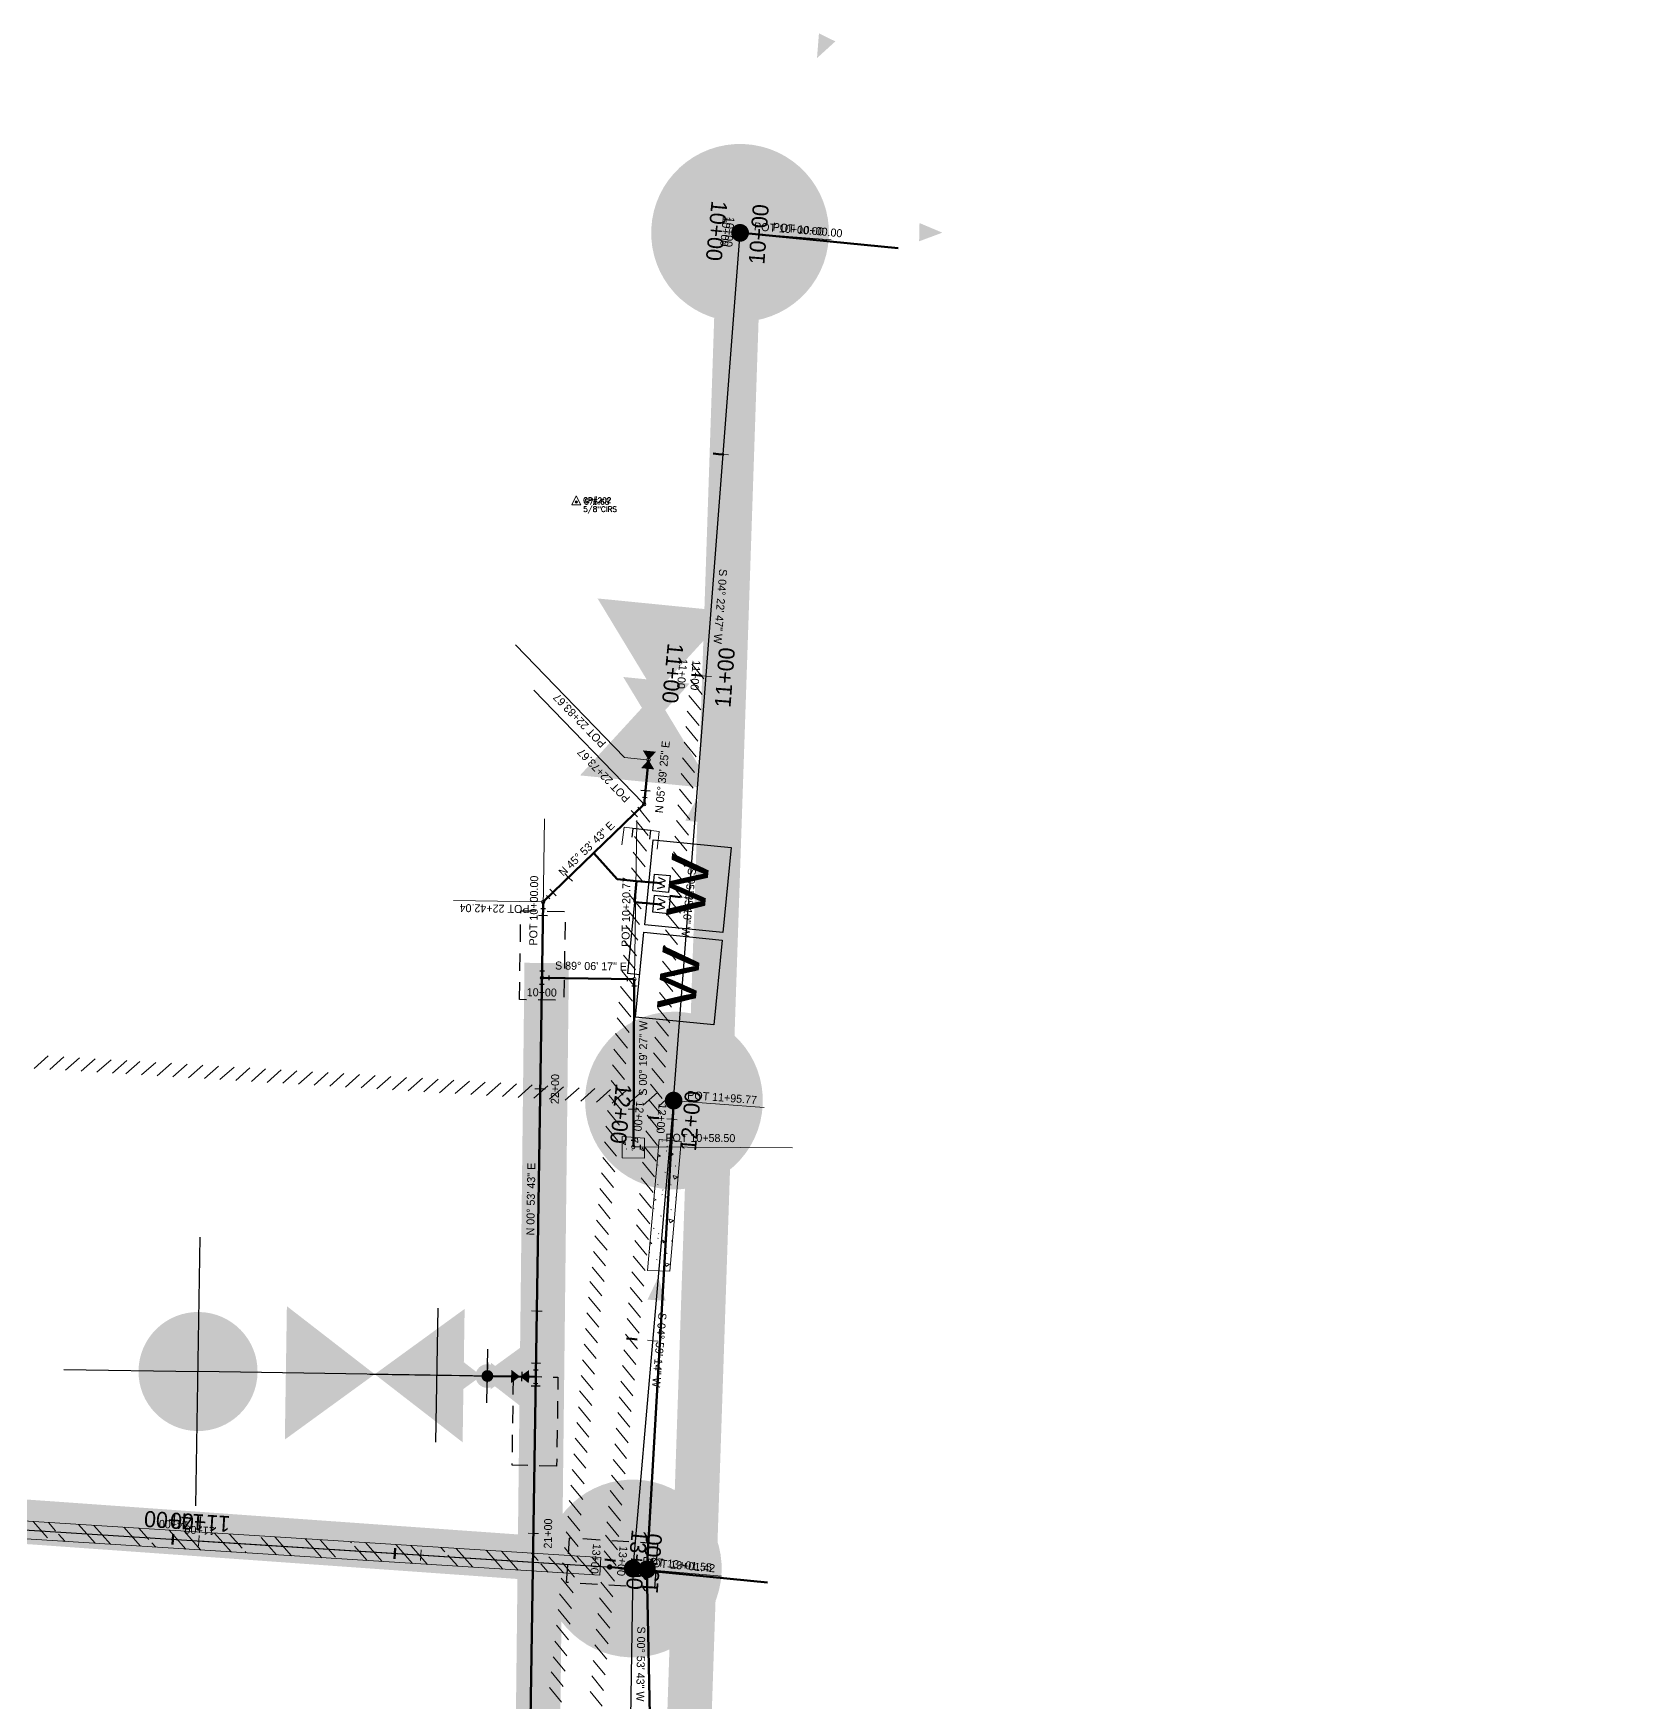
# Model space of a CAD drawing. Extents: x 2536931 to 2538613, y 7112513 to 7131087.
# Drawn here: x 2537932.5 to 2538292.8, y 7116339.8 to 7116715.3 of the extents above; entities that cross this region are included whole.
import ezdxf
from ezdxf.enums import TextEntityAlignment as Align

# ---------------------------------------------------------------- set-up
doc = ezdxf.new("R2010")
doc.units = 0
doc.header["$MEASUREMENT"] = 0
doc.linetypes.add('DGN Style 2', pattern=[6.486575, 3.891945, -2.59463])
for name, color, linetype, lineweight in [('100 SCALE PLUG', 7, 'Continuous', 0), ('C-BORE-PIT', 5, 'DGN Style 2', 30), ('C-FIRE-HYDT-100SCALE', 7, 'Continuous', 30), ('C-FIRE-HYDT-200SCALE', 3, 'Continuous', 30), ('C-FIRE-HYDT-20SCALE', 30, 'Continuous', 30), ('C-FIRE-HYDT-40SCALE', 1, 'Continuous', 30), ('C-PIPE-CASING', 6, 'Continuous', 13), ('C-PVMT-CONC-REPAIR', 7, 'Continuous', 0), ('C-SSWR-MHOL-200SCALE', 6, 'Continuous', 30), ('C-SSWR-MHOL-20SCALE', 6, 'Continuous', 30), ('C-SSWR-MHOL-40SCALE', 6, 'Continuous', 30), ('C-SSWR-UGND', 1, 'Continuous', 30), ('C-SSWR-UGND-ABAN-20SCALE', 7, 'Continuous', 13), ('C-SSWR-UGND_SS-2', 1, 'Continuous', 30), ('C-WATR-INST-100SCALE', 7, 'Continuous', 30), ('C-WATR-INST-200SCALE', 3, 'Continuous', 30), ('C-WATR-INST-20SCALE', 30, 'Continuous', 30), ('C-WATR-INST-40SCALE', 1, 'Continuous', 30), ('C-WATR-UGND', 4, 'Continuous', 53), ('C-WATR-UGND-ABANDON-20', 7, 'Continuous', 13), ('CONCRETE REPAIR', 7, 'Continuous', 13), ('D_ALIGN_WL_20_SCALE', 7, 'Continuous', 30), ('D_ALIGN_WL_20_SCALE_SS-2', 7, 'Continuous', 30), ('D_ALIGN_WL_40_SCALE', 7, 'Continuous', 30), ('D_ALIGN_WL_POT_20_SCALE', 7, 'Continuous', 0), ('distance', 54, 'Continuous', 0), ('PT', 7, 'Continuous', 0), ('PTELEV', 5, 'Continuous', 0), ('V-CTRL', 2, 'Continuous', 0), ('V-CTRL-DESC', 54, 'Continuous', 0)]:
    doc.layers.add(name, color=color, linetype=linetype, lineweight=lineweight)
doc.layers.add('C-SSWR-UGND-OLD', color=1, linetype='Continuous', lineweight=53, plot=False)
doc.styles.add('Outline', font='simplex.shx', dxfattribs={"height": 0.09})
doc.styles.add('PTXT', font='romans.shx')
doc.styles.add('ROMANS', font='romans.shx')
doc.styles.add('Style-BRIDGE', font='BRIDGE.shx')
doc.styles.add('Style-LEROY', font='LEROY.shx')

# ---------------------------------------------------------------- blocks, each defined once
blk = doc.blocks.new('CP')
blk.add_hatch(color=256).paths.add_polyline_path([(-0.013, 0, 1), (0.013, 0, 1)])
at = {"linetype": 'Continuous'}
for p, q in [((-0.05, -0.033), (0, 0.067)), ((0, 0.067), (0.05, -0.033)), ((0.05, -0.033), (-0.05, -0.033))]:
    blk.add_line(p, q, dxfattribs=at)
blk.add_circle((0, 0), 0.0125)
blk = doc.blocks.new('FHP40SC_1')
at = {"layer": 'C-FIRE-HYDT-20SCALE'}
h = blk.add_hatch(color=256, dxfattribs=at)
edge = h.paths.add_edge_path()
edge.add_arc((0, 0), 2.68, 0.00017, 360.00017)
for p, q in [((0, 6.04), (0, 0)), ((-6.04, 0), (6.04, 0))]:
    blk.add_line(p, q, dxfattribs=at)
blk = doc.blocks.new('WVP40SC_1')
at = {"layer": 'C-WATR-INST-20SCALE', "extrusion": (0, 0, -1)}
blk.add_solid([(4, -3), (4, 3), (0, 0)], dxfattribs=at)
at = {"layer": 'C-WATR-INST-20SCALE'}
blk.add_solid([(0, 0), (4, -3), (4, 3)], dxfattribs=at)
blk = doc.blocks.new('WVP40SC_2')
at = {"layer": 'C-WATR-INST-200SCALE', "extrusion": (0, 0, -1)}
blk.add_solid([(4, -3), (4, 3), (0, 0)], dxfattribs=at)
at = {"layer": 'C-WATR-INST-200SCALE'}
blk.add_solid([(0, 0), (4, -3), (4, 3)], dxfattribs=at)
blk = doc.blocks.new('*U76')
at = {"layer": 'C-WATR-INST-20SCALE'}
for p, q in [((0, -0.76), (0.05, 0.78)), ((0.51, -0.78), (-0.51, -0.75))]:
    blk.add_line(p, q, dxfattribs=at)
blk = doc.blocks.new('*U77')
at = {"layer": 'C-WATR-INST-20SCALE'}
for p, q in [((-0.51, 0.78), (0.51, 0.75)), ((0, 0.76), (-0.05, -0.78))]:
    blk.add_line(p, q, dxfattribs=at)
blk = doc.blocks.new('*U75')
at = {"layer": 'C-WATR-INST-20SCALE'}
for p, q in [((-1.05, -0.49), (-1.03, 0.54)), ((-1.04, 0.03), (0.51, 0))]:
    blk.add_line(p, q, dxfattribs=at)
at = {"layer": 'C-WATR-INST-20SCALE', "rotation": 0.8661534791902966}
for name, p in [('*U76', (0.47, -0.78)), ('*U77', (0.54, 0.78))]:
    blk.add_blockref(name, p, dxfattribs=at)
blk = doc.blocks.new('*U80')
at = {"layer": 'C-WATR-INST-20SCALE'}
for p, q in [((0, -0.76), (0.05, 0.78)), ((0.51, -0.78), (-0.51, -0.75))]:
    blk.add_line(p, q, dxfattribs=at)
blk = doc.blocks.new('*U81')
at = {"layer": 'C-WATR-INST-20SCALE'}
for p, q in [((-0.51, 0.78), (0.51, 0.75)), ((0, 0.76), (-0.05, -0.78))]:
    blk.add_line(p, q, dxfattribs=at)
blk = doc.blocks.new('*U79')
at = {"layer": 'C-WATR-INST-20SCALE'}
for p, q in [((1.04, -0.02), (-0.51, 0)), ((1.04, 0.49), (1.03, -0.54))]:
    blk.add_line(p, q, dxfattribs=at)
at = {"layer": 'C-WATR-INST-20SCALE', "rotation": 180.8835993241946}
for name, p in [('*U81', (-0.54, -0.78)), ('*U80', (-0.47, 0.78))]:
    blk.add_blockref(name, p, dxfattribs=at)
blk = doc.blocks.new('*U82')
at = {"layer": 'C-WATR-INST-20SCALE'}
for p, q in [((0.04, 1.51), (1.07, 1.41)), ((0.55, 1.46), (0.4, -0.07)), ((-0.35, -1.51), (-1.06, -0.78)), ((-0.71, -1.14), (0.4, -0.07))]:
    blk.add_line(p, q, dxfattribs=at)
blk = doc.blocks.new('*U83')
at = {"layer": 'C-WATR-INST-20SCALE'}
for p, q in [((-0.49, -1.49), (-0.46, 0.05)), ((0.64, 1.13), (-0.46, 0.05)), ((0.29, 1.5), (1, 0.76)), ((0.03, -1.5), (-1, -1.48))]:
    blk.add_line(p, q, dxfattribs=at)
blk = doc.blocks.new('*U84')
at = {"layer": 'C-WATR-INST-20SCALE'}
for p, q in [((-1.06, -1.03), (-1.05, 0)), ((0.04, 1.03), (1.06, 0.98)), ((0.55, 1.01), (0.49, -0.54)), ((-1.06, -0.51), (0.49, -0.54))]:
    blk.add_line(p, q, dxfattribs=at)
blk = doc.blocks.new('FHP40SC_3')
at = {"layer": 'C-FIRE-HYDT-200SCALE'}
h = blk.add_hatch(color=256, dxfattribs=at)
edge = h.paths.add_edge_path()
edge.add_arc((0, 0), 2.679, 0.00017, 360.00017)
for p, q in [((0, 6.04), (0, 0)), ((-6.04, 0), (6.04, 0))]:
    blk.add_line(p, q, dxfattribs=at)
blk = doc.blocks.new('WVP40SC')
at = {"layer": 'C-WATR-INST-40SCALE', "extrusion": (0, 0, -1)}
blk.add_solid([(4, -3), (4, 3), (0, 0)], dxfattribs=at)
at = {"layer": 'C-WATR-INST-40SCALE'}
blk.add_solid([(0, 0), (4, -3), (4, 3)], dxfattribs=at)
blk = doc.blocks.new('FHP40SC')
at = {"layer": 'C-FIRE-HYDT-40SCALE'}
h = blk.add_hatch(color=256, dxfattribs=at)
edge = h.paths.add_edge_path()
edge.add_arc((0, 0), 2.68, 0.0002, 360.0002)
for p, q in [((0, 6.04), (0, 0)), ((-6.04, 0), (6.04, 0))]:
    blk.add_line(p, q, dxfattribs=at)
blk = doc.blocks.new('WMP20SC new')
at = {"layer": 'C-WATR-INST-20SCALE', "lineweight": 30, "flags": 128}
blk.add_lwpolyline([(-1.92, 1.77), (1.92, 1.77), (1.92, -1.77), (-1.92, -1.77)], close=True, dxfattribs=at)
at = {"layer": 'C-WATR-INST-20SCALE', "color": 7, "linetype": 'Continuous', "lineweight": 30, "insert": (0, 0), "char_height": 1.71, "attachment_point": 5, "line_spacing_factor": 0.722892, "style": 'Outline'}
blk.add_mtext('\\FBRIDGE.shx;\\W1.315789x;W', dxfattribs=at)
blk = doc.blocks.new('WVP40SC_8')
at = {"layer": 'C-WATR-INST-100SCALE', "extrusion": (0, 0, -1)}
blk.add_solid([(4, -3), (4, 3), (0, 0)], dxfattribs=at)
at = {"layer": 'C-WATR-INST-100SCALE'}
blk.add_solid([(0, 0), (4, -3), (4, 3)], dxfattribs=at)
blk = doc.blocks.new('FHP40SC_4')
at = {"layer": 'C-FIRE-HYDT-100SCALE'}
h = blk.add_hatch(color=256, dxfattribs=at)
edge = h.paths.add_edge_path()
edge.add_arc((0, 0), 2.68, 0.0002, 360.0002)
for p, q in [((0, 6.04), (0, 0)), ((-6.04, 0), (6.04, 0))]:
    blk.add_line(p, q, dxfattribs=at)
blk = doc.blocks.new('WMP20SC new_1')
at = {"layer": 'C-WATR-INST-100SCALE', "flags": 128}
blk.add_lwpolyline([(-1.919, 1.767), (1.919, 1.767), (1.919, -1.767), (-1.919, -1.767)], close=True, dxfattribs=at)
at = {"layer": 'C-WATR-INST-100SCALE', "insert": (0, 0), "char_height": 1.71, "attachment_point": 5, "line_spacing_factor": 0.722892, "style": 'Outline'}
blk.add_mtext('\\FBRIDGE.shx;\\W1.315789x;W', dxfattribs=at)
blk = doc.blocks.new('*U70')
at = {"layer": 'C-WATR-INST-20SCALE'}
for p, q in [((-1.87, 1.23), (-2.1, -0.76)), ((2.1, 0.76), (-1.87, 1.23)), ((2.1, 0.76), (1.87, -1.23))]:
    blk.add_line(p, q, dxfattribs=at)
blk = doc.blocks.new('*U103')
at = {"layer": '100 SCALE PLUG'}
for p, q in [((-1.87, 1.23), (-2.1, -0.76)), ((2.1, 0.76), (-1.87, 1.23)), ((2.1, 0.76), (1.87, -1.23))]:
    blk.add_line(p, q, dxfattribs=at)

msp = doc.modelspace()

# ---------------------------------------------------------------- hatches: boundary and pattern name
at = {"layer": 'C-PIPE-CASING'}
h = msp.add_hatch(dxfattribs=at)
h.set_pattern_fill('ANSI32', color=256, style=0)
h.set_pattern_definition([(311.545, (2537947.149, 7116385.663), (-15.60215, 6.75076), [14.4, -1]), (311.5451, (2537948.9454, 7116387.255), (-15.60215, 6.75076), [14.4, -1])])
h.paths.add_polyline_path([(2538059.95, 7116368.43), (2538060.2, 7116372.42), (2537648.98, 7116398.5), (2537648.83, 7116394.5)])
at = {"layer": 'C-PVMT-CONC-REPAIR', "lineweight": 13}
h = msp.add_hatch(dxfattribs=at)
h.set_pattern_fill('CONCRT', style=0)
h.set_pattern_definition([(328.353, (2538086.2611, 7116450.0759), (-41.09917, 23.8439), [0.5131, -66.8511]), (227.502, (2538086.6978, 7116449.8067), (48.78138, 54.70131), [0.4588, -85.9072]), (102.089, (2538086.3879, 7116449.4684), (-5.723117, 30.295973), [0.62056, -113.271]), (346.296, (2538084.1124, 7116447.6564), (-8.603945, 0.84152), [1.0675, -68.7925]), (217.973, (2538085.1495, 7116447.4035), (46.86083, 35.06501), [0.9491, -70.6292]), (109.9616, (2538084.4013, 7116446.81956), (-34.37724, 92.570958), [0.86697, -119.4077]), (326.9985, (2538088.9267, 7116451.7706), (-73.5944, 46.846278), [1.06754, -106.0586]), (198.948, (2538089.822, 7116451.1891), (18.16817, 8.13511), [0.9594, -46.5556]), (89.422, (2538088.9146, 7116450.8776), (0.960276, 9.81815), [0.87464, -98.1534]), (207.521, (2538087.7772, 7116447.05), (45.900553, 25.24686), [0.13345, -72.1103]), (329.8796, (2538089.1774, 7116444.8311), (-16.24761, 11.50119), [0.1822, -47.3328]), (329.88, (2538082.2223, 7116448.4112), (-16.24761, 11.50119), [0.1822, -47.3328]), (329.88, (2538084.522, 7116449.8779), (-16.24761, 11.50119), [0.1822, -47.3328]), (180.924, (2538083.6313, 7116445.5455), (78.39578, 2.24448), [0.1675, -86.84355]), (329.88, (2538089.1807, 7116449.2363), (-16.24761, 11.50119), [0.1822, -47.3328]), (329.88, (2538085.5506, 7116452.6027), (-16.24761, 11.50119), [0.1822, -47.3328]), (328.353, (2538083.6137, 7116452.7549), (-41.09917, 23.8439), [0.5131, -66.8511]), (227.502, (2538084.0504, 7116452.4857), (48.78138, 54.70131), [0.4588, -85.9072]), (102.089, (2538083.7405, 7116452.14745), (-5.723117, 30.295973), [0.62056, -113.271]), (328.353, (2538087.1094, 7116445.1635), (-41.099173, 23.8439), [0.5131, -66.8511]), (227.502, (2538087.5461, 7116444.8943), (48.78138, 54.701312), [0.4588, -85.9072]), (102.0892, (2538087.2362, 7116444.556), (-5.723117, 30.295973), [0.62056, -113.271]), (207.521, (2538091.2494, 7116452.3615), (45.900553, 25.24686), [0.13345, -72.1103]), (207.521, (2538090.436, 7116443.6112), (45.900553, 25.24686), [0.13345, -72.1103])])
h.paths.add_polyline_path([(2538078.28, 7116466.04), (2538075.73, 7116436.84), (2538070.72, 7116437), (2538073.3, 7116466.47)])
at = {"layer": 'C-SSWR-MHOL-200SCALE'}
h = msp.add_hatch(color=256, dxfattribs=at)
edge = h.paths.add_edge_path()
edge.add_arc((2538091.52, 7116670.41), 20, 87.5172, 447.5172)
h = msp.add_hatch(color=256, dxfattribs=at)
edge = h.paths.add_edge_path()
edge.add_arc((2538076.64, 7116475.21), 20, 87.5172, 447.5172)
h = msp.add_hatch(color=256, dxfattribs=at)
edge = h.paths.add_edge_path()
edge.add_arc((2538067.38, 7116369.96), 20, 87.5172, 447.5172)
at = {"layer": 'C-SSWR-MHOL-20SCALE'}
h = msp.add_hatch(color=256, dxfattribs=at)
edge = h.paths.add_edge_path()
edge.add_arc((2538091.52, 7116670.41), 2, 87.5172, 447.5172)
h = msp.add_hatch(color=256, dxfattribs=at)
edge = h.paths.add_edge_path()
edge.add_arc((2538091.52, 7116670.41), 2, 87.5172, 447.5172)
h = msp.add_hatch(color=256, dxfattribs=at)
edge = h.paths.add_edge_path()
edge.add_arc((2538076.57, 7116475.22), 2, 87.5172, 447.5172)
h = msp.add_hatch(color=256, dxfattribs=at)
edge = h.paths.add_edge_path()
edge.add_arc((2538067.38, 7116369.96), 2, 87.5172, 447.5172)
at = {"layer": 'C-SSWR-MHOL-40SCALE'}
h = msp.add_hatch(color=256, dxfattribs=at)
edge = h.paths.add_edge_path()
edge.add_arc((2538091.52, 7116670.41), 4, 87.5172, 447.5172)
h = msp.add_hatch(color=256, dxfattribs=at)
edge = h.paths.add_edge_path()
edge.add_arc((2538091.52, 7116670.41), 4, 87.5172, 447.5172)
h = msp.add_hatch(color=256, dxfattribs=at)
edge = h.paths.add_edge_path()
edge.add_arc((2538076.57, 7116475.22), 4, 87.5172, 447.5172)
h = msp.add_hatch(color=256, dxfattribs=at)
edge = h.paths.add_edge_path()
edge.add_arc((2538067.38, 7116369.96), 4, 87.5172, 447.5172)
at = {"layer": 'C-SSWR-UGND-OLD'}
h = msp.add_hatch(color=256, dxfattribs=at)
edge = h.paths.add_edge_path()
edge.add_arc((2538070.55, 7116369.76), 2, 87.5172, 447.5172)
at = {"layer": 'CONCRETE REPAIR', "lineweight": 0}
h = msp.add_hatch(dxfattribs=at)
h.set_pattern_fill('CONCR2', color=256, style=0)
h.set_pattern_definition([(153.291, (2538062.3235, 7116468.2058), (18.21802, -10.2859), [0.6156, -91.2449]), (52.17, (2538061.7736, 7116468.4824), (-46.873087, -59.274886), [0.55305, -137.0636]), (-73.867, (2538062.1128, 7116468.9192), (-0.1562, -9.9988), [0.744, -30.6316]), (171.358, (2538064.6557, 7116471.3102), (64.15366, -11.00369), [1.2809, -72.9022]), (43.156, (2538063.3894, 7116471.5027), (-9.34337, -9.85522), [1.1455, -113.9125]), (-66.22, (2538064.225, 7116472.286), (9.0309, -10.1423), [1.0448, -20.9648]), (150.55, (2538059.3016, 7116465.917), (9.0309, -10.1423), [1.281, -19.6402]), (22.63, (2538058.1861, 7116466.547), (-27.71763, -9.5681), [1.1313, -48.9746]), (-86.1204, (2538059.2303, 7116466.98226), (7.62472, -100.13135), [1.0453, -109.3378]), (32.25, (2538060.2132, 7116471.6759), (-27.87387, -19.56688), [0.1601, -54.7088]), (155.58, (2538058.321, 7116474.192), (27.40514, -10.42945), [0.2189, -49.887]), (155.58, (2538066.9903, 7116470.5929), (27.40514, -10.42945), [0.2187, -49.8872]), (155.58, (2538064.384, 7116468.6131), (27.40514, -10.42945), [0.2189, -49.887]), (5.316, (2538062.3777, 7116473.8866), (9.18713, -0.14356), [0.201, -92.2241]), (155.58, (2538058.7492, 7116468.9232), (27.40514, -10.42945), [0.2187, -49.8872]), (155.58, (2538063.4212, 7116465.2535), (27.40514, -10.42945), [0.2188, -49.887]), (153.291, (2538065.7526, 7116465.2613), (18.21802, -10.2859), [0.6157, -91.2448]), (52.17, (2538065.20264, 7116465.53804), (-46.87309, -59.27489), [0.5533, -137.06337]), (-73.867, (2538065.542, 7116465.975), (-0.1562, -9.9988), [0.7441, -30.6314]), (153.291, (2538060.8268, 7116473.9976), (18.218016, -10.285895), [0.6156, -91.2449]), (52.17, (2538060.2769, 7116474.2743), (-46.873087, -59.274886), [0.55305, -137.0636]), (-73.867, (2538060.616, 7116474.711), (-0.15624, -9.9988), [0.744, -30.6316]), (32.25, (2538066.5031, 7116467.2221), (-27.87387, -19.5669), [0.1601, -54.7088]), (33.329, (2538066.0477, 7116474.2396), (-27.87387, -19.566885), [0.1602, -88.7393])])
h.paths.add_polyline_path([(2538065.02, 7116467.17), (2538065, 7116462.34), (2538070, 7116462.26), (2538070.02, 7116466.73)])

# ---------------------------------------------------------------- linework, layer by layer
at = {"layer": 'C-BORE-PIT'}
for p, q in [((2538052.49, 7116366.81), (2538053.12, 7116376.79)), ((2538073, 7116375.53), (2538053.12, 7116376.79)), ((2538072.37, 7116365.55), (2538073, 7116375.53)), ((2538072.37, 7116365.55), (2538052.49, 7116366.81))]:
    msp.add_line(p, q, dxfattribs=at)
at = {"layer": 'C-BORE-PIT', "flags": 128}
for points in [[(2538041.88, 7116497.94), (2538042.19, 7116517.93), (2538052.19, 7116517.78), (2538051.88, 7116497.78)], [(2538050.24, 7116393.01), (2538040.24, 7116393.17), (2538040.56, 7116413.17), (2538050.55, 7116413.01)]]:
    msp.add_lwpolyline(points, close=True, dxfattribs=at)
at = {"layer": 'C-FIRE-HYDT-100SCALE'}
msp.add_line((2538023.33, 7116413.45), (2538038.43, 7116413.21), dxfattribs=at)
at = {"layer": 'C-PIPE-CASING', "lineweight": 13, "flags": 128}
msp.add_lwpolyline([(2538060.2, 7116372.42), (2537648.98, 7116398.5), (2537648.83, 7116394.5), (2538059.95, 7116368.43)], close=True, dxfattribs=at)
at = {"layer": 'C-PVMT-CONC-REPAIR', "color": 7, "lineweight": 13, "flags": 128}
msp.add_lwpolyline([(2538078.28, 7116466.04), (2538075.73, 7116436.84), (2538070.72, 7116437), (2538073.3, 7116466.47)], close=True, dxfattribs=at)
at = {"layer": 'C-SSWR-UGND'}
for p, q in [((2538076.57, 7116475.22), (2538091.52, 7116670.41)), ((2538076.57, 7116475.22), (2538067.38, 7116369.96)), ((2538067.38, 7116369.96), (2538066.42, 7116308.32))]:
    msp.add_line(p, q, dxfattribs=at)
at = {"layer": 'C-SSWR-UGND', "extrusion": (0, 0, -1)}
msp.add_solid([(-2538109.27, 7116715.28), (-2538108.83, 7116709.72), (-2538112.96, 7116713.48)], dxfattribs=at)
at = {"layer": 'C-SSWR-UGND'}
for points in [[(2538131.81, 7116668.51), (2538137.04, 7116670.45), (2538131.9, 7116672.62)], [(2538083.3, 7116537.77), (2538081.77, 7116543.14), (2538079.2, 7116538.18)], [(2538074.81, 7116430.17), (2538073.1, 7116435.48), (2538070.7, 7116430.44)]]:
    msp.add_solid(points, dxfattribs=at)
at = {"layer": 'C-SSWR-UGND-ABAN-20SCALE', "linetype": 'Continuous'}
for p, q in [((2538080.69, 7116573.4), (2538083.38, 7116570.12)), ((2538079.99, 7116566.37), (2538082.68, 7116563.08)), ((2538080.34, 7116569.88), (2538083.03, 7116566.6)), ((2538079.65, 7116562.85), (2538082.34, 7116559.57)), ((2538079.3, 7116559.33), (2538081.99, 7116556.05)), ((2538078.95, 7116555.81), (2538081.64, 7116552.53)), ((2538078.6, 7116552.29), (2538081.29, 7116549.01)), ((2538078.25, 7116548.77), (2538080.94, 7116545.49)), ((2538077.9, 7116545.26), (2538080.59, 7116541.98)), ((2538077.55, 7116541.74), (2538080.24, 7116538.46)), ((2538077.2, 7116538.22), (2538079.89, 7116534.94)), ((2538076.86, 7116534.7), (2538079.54, 7116531.42)), ((2538076.51, 7116531.18), (2538079.2, 7116527.9)), ((2538076.16, 7116527.67), (2538078.85, 7116524.38)), ((2538075.81, 7116524.15), (2538078.5, 7116520.87)), ((2538075.46, 7116520.63), (2538078.15, 7116517.35)), ((2538075.11, 7116517.11), (2538077.8, 7116513.83)), ((2538074.41, 7116510.07), (2538077.1, 7116506.79)), ((2538074.76, 7116513.59), (2538077.45, 7116510.31)), ((2538074.07, 7116506.56), (2538076.75, 7116503.27)), ((2538073.72, 7116503.04), (2538076.41, 7116499.76)), ((2538073.37, 7116499.52), (2538076.06, 7116496.24)), ((2538073.02, 7116496), (2538075.71, 7116492.72)), ((2538072.72, 7116493.01), (2538075.41, 7116489.73)), ((2538072.37, 7116489.5), (2538075.06, 7116486.22)), ((2537932.69, 7116482.45), (2537935.86, 7116485.26)), ((2537936.22, 7116482.24), (2537939.39, 7116485.05)), ((2537939.75, 7116482.03), (2537942.92, 7116484.84)), ((2537943.28, 7116481.82), (2537946.45, 7116484.63)), ((2537946.8, 7116481.6), (2537949.98, 7116484.42)), ((2537950.33, 7116481.39), (2537953.51, 7116484.21)), ((2537953.33, 7116481.21), (2537956.5, 7116484.03)), ((2537956.86, 7116481), (2537960.03, 7116483.82)), ((2537960.39, 7116480.79), (2537963.56, 7116483.61)), ((2538072.03, 7116485.98), (2538074.72, 7116482.7)), ((2537963.92, 7116480.58), (2537967.09, 7116483.4)), ((2537967.45, 7116480.37), (2537970.62, 7116483.19)), ((2537970.98, 7116480.16), (2537974.15, 7116482.97)), ((2537974.5, 7116479.95), (2537977.68, 7116482.76)), ((2537978.03, 7116479.74), (2537981.21, 7116482.55)), ((2537981.56, 7116479.53), (2537984.74, 7116482.34)), ((2537985.09, 7116479.31), (2537988.27, 7116482.13)), ((2537988.62, 7116479.1), (2537991.8, 7116481.92)), ((2537992.15, 7116478.89), (2537995.32, 7116481.71)), ((2537995.68, 7116478.68), (2537998.85, 7116481.5)), ((2537999.21, 7116478.47), (2538002.38, 7116481.29)), ((2538002.74, 7116478.26), (2538005.91, 7116481.07)), ((2538006.27, 7116478.05), (2538009.44, 7116480.86)), ((2538009.8, 7116477.84), (2538012.97, 7116480.65)), ((2538013.33, 7116477.63), (2538016.5, 7116480.44)), ((2538016.86, 7116477.42), (2538020.03, 7116480.23)), ((2538020.38, 7116477.2), (2538023.56, 7116480.02)), ((2538071.68, 7116482.46), (2538074.37, 7116479.18)), ((2538023.91, 7116476.99), (2538027.09, 7116479.81)), ((2538027.44, 7116476.78), (2538030.62, 7116479.6)), ((2538030.97, 7116476.57), (2538034.15, 7116479.39)), ((2538034.5, 7116476.36), (2538037.68, 7116479.18)), ((2538038.03, 7116476.15), (2538041.2, 7116478.96)), ((2538041.56, 7116475.94), (2538044.73, 7116478.75)), ((2538045.09, 7116475.73), (2538048.26, 7116478.54)), ((2538048.62, 7116475.52), (2538051.79, 7116478.33)), ((2538052.15, 7116475.3), (2538055.32, 7116478.12)), ((2538055.68, 7116475.09), (2538058.85, 7116477.91)), ((2538059.21, 7116474.88), (2538062.38, 7116477.7)), ((2538062.74, 7116474.67), (2538065.91, 7116477.49)), ((2538066.22, 7116474.39), (2538069.39, 7116477.21)), ((2538069.75, 7116474.18), (2538072.92, 7116477)), ((2538071.33, 7116478.94), (2538074.02, 7116475.66)), ((2538073.21, 7116473.97), (2538076.38, 7116476.79)), ((2538070.98, 7116475.42), (2538073.67, 7116472.14)), ((2538070.63, 7116471.9), (2538073.32, 7116468.62)), ((2538069.93, 7116464.87), (2538072.62, 7116461.59)), ((2538070.28, 7116468.39), (2538072.97, 7116465.11)), ((2538069.58, 7116461.35), (2538072.27, 7116458.07)), ((2538069.24, 7116457.83), (2538071.93, 7116454.55)), ((2538068.89, 7116454.31), (2538071.58, 7116451.03)), ((2538068.54, 7116450.8), (2538071.23, 7116447.51)), ((2538068.19, 7116447.28), (2538070.88, 7116444)), ((2538067.84, 7116443.76), (2538070.53, 7116440.48)), ((2538067.49, 7116440.24), (2538070.18, 7116436.96)), ((2538067.14, 7116436.72), (2538069.83, 7116433.44)), ((2538066.79, 7116433.2), (2538069.48, 7116429.92)), ((2538066.45, 7116429.69), (2538069.14, 7116426.4)), ((2538066.1, 7116426.17), (2538068.79, 7116422.89)), ((2538065.75, 7116422.65), (2538068.44, 7116419.37)), ((2538065.4, 7116419.13), (2538068.09, 7116415.85)), ((2538065.05, 7116415.61), (2538067.74, 7116412.33)), ((2538064.35, 7116408.58), (2538067.04, 7116405.29)), ((2538064.7, 7116412.09), (2538067.39, 7116408.81)), ((2538064, 7116405.06), (2538066.69, 7116401.78)), ((2538063.66, 7116401.54), (2538066.35, 7116398.26)), ((2538063.31, 7116398.02), (2538066, 7116394.74)), ((2538062.96, 7116394.5), (2538065.65, 7116391.22)), ((2538062.61, 7116390.98), (2538065.3, 7116387.7)), ((2538062.26, 7116387.47), (2538064.95, 7116384.18)), ((2538061.91, 7116383.95), (2538064.6, 7116380.67)), ((2538061.56, 7116380.43), (2538064.25, 7116377.15)), ((2538061.27, 7116377.44), (2538063.96, 7116374.16)), ((2538060.92, 7116373.93), (2538063.61, 7116370.64)), ((2538060.57, 7116370.41), (2538063.26, 7116367.13)), ((2538060.22, 7116366.89), (2538062.91, 7116363.61)), ((2538059.52, 7116359.85), (2538062.21, 7116356.57)), ((2538059.87, 7116363.37), (2538062.56, 7116360.09)), ((2538059.17, 7116356.33), (2538061.86, 7116353.05)), ((2538058.83, 7116352.82), (2538061.52, 7116349.53)), ((2538058.48, 7116349.3), (2538061.17, 7116346.02)), ((2538058.13, 7116345.78), (2538060.82, 7116342.5)), ((2538057.78, 7116342.26), (2538060.47, 7116338.98))]:
    msp.add_line(p, q, dxfattribs=at)
at = {"layer": 'C-SSWR-UGND-OLD'}
for p, q in [((2538091.52, 7116670.41), (2538090.33, 7116670.53)), ((2538091.52, 7116670.41), (2538090.33, 7116670.53)), ((2538091.52, 7116670.41), (2538092.71, 7116670.3)), ((2538091.52, 7116670.41), (2538092.71, 7116670.3)), ((2538091.92, 7116670.38), (2538127.13, 7116666.93)), ((2538086.65, 7116620.65), (2538085.46, 7116620.77)), ((2538086.65, 7116620.65), (2538085.46, 7116620.77)), ((2538086.65, 7116620.65), (2538087.85, 7116620.54)), ((2538086.65, 7116620.65), (2538087.85, 7116620.54)), ((2538081.79, 7116570.89), (2538080.59, 7116571.01)), ((2538081.79, 7116570.89), (2538080.59, 7116571.01)), ((2538081.79, 7116570.89), (2538082.98, 7116570.77)), ((2538081.79, 7116570.89), (2538082.98, 7116570.77)), ((2538076.92, 7116521.13), (2538075.72, 7116521.24)), ((2538076.92, 7116521.13), (2538075.72, 7116521.24)), ((2538076.92, 7116521.13), (2538078.11, 7116521.01)), ((2538076.92, 7116521.13), (2538078.11, 7116521.01)), ((2538070.55, 7116369.76), (2538076.64, 7116475.21)), ((2538072.05, 7116471.36), (2538070.86, 7116471.48)), ((2538072.05, 7116471.36), (2538070.86, 7116471.48)), ((2538072.05, 7116471.36), (2538073.25, 7116471.25)), ((2538072.05, 7116471.36), (2538073.25, 7116471.25)), ((2538067.18, 7116421.6), (2538065.99, 7116421.72)), ((2538067.18, 7116421.6), (2538065.99, 7116421.72)), ((2538067.18, 7116421.6), (2538068.38, 7116421.49)), ((2538067.18, 7116421.6), (2538068.38, 7116421.49)), ((2537963.92, 7116376.52), (2537963.84, 7116375.33)), ((2537963.92, 7116376.52), (2537963.84, 7116375.33)), ((2537963.92, 7116376.52), (2537963.99, 7116377.72)), ((2537963.92, 7116376.52), (2537963.99, 7116377.72)), ((2538013.82, 7116373.36), (2538013.74, 7116372.16)), ((2538013.82, 7116373.36), (2538013.74, 7116372.16)), ((2538013.82, 7116373.36), (2538013.89, 7116374.56)), ((2538013.82, 7116373.36), (2538013.89, 7116374.56)), ((2538062.32, 7116371.84), (2538061.12, 7116371.96)), ((2538062.32, 7116371.84), (2538061.12, 7116371.96)), ((2538062.32, 7116371.84), (2538063.51, 7116371.72)), ((2538062.32, 7116371.84), (2538063.51, 7116371.72)), ((2538062.56, 7116370.25), (2538097.7, 7116366.82))]:
    msp.add_line(p, q, dxfattribs=at)
at = {"layer": 'C-SSWR-UGND-OLD', "flags": 128}
msp.add_lwpolyline([(2538077.77, 7116021.64), (2538070.55, 7116369.76)], dxfattribs=at)
at = {"layer": 'C-SSWR-UGND-OLD'}
for centre in [(2538091.52, 7116670.41), (2538062.17, 7116370.29)]:
    msp.add_circle(centre, 0.4, dxfattribs=at)
at = {"layer": 'C-SSWR-UGND_SS-2'}
msp.add_line((2537637.43, 7116397.23), (2538067.38, 7116369.96), dxfattribs=at)
msp.add_solid([(2538002.84, 7116371.99), (2538008.15, 7116373.72), (2538003.1, 7116376.1)], dxfattribs=at)
at = {"layer": 'C-WATR-INST-100SCALE'}
for p in [(2538067.75, 7116519.84), (2538068.95, 7116503.52)]:
    msp.add_line(p, (2538066.17, 7116503.8), dxfattribs=at)
at = {"layer": 'C-WATR-INST-200SCALE'}
msp.add_line((2538045.56, 7116413.09), (2537969.56, 7116414.27), dxfattribs=at)
at = {"layer": 'C-WATR-INST-40SCALE'}
for p, q in [((2538069.22, 7116545.08), (2538071.27, 7116544.88)), ((2538070.25, 7116544.98), (2538069.94, 7116541.91)), ((2538068.44, 7116539.02), (2538067.01, 7116540.5)), ((2538067.73, 7116539.76), (2538069.94, 7116541.91)), ((2538049.44, 7116522.04), (2538047.22, 7116519.89)), ((2538048.72, 7116522.78), (2538050.16, 7116521.3)), ((2538047.18, 7116516.81), (2538047.22, 7116519.89)), ((2538048.2, 7116516.79), (2538046.15, 7116516.82)), ((2538044.58, 7116416.19), (2538046.63, 7116416.16)), ((2538045.6, 7116416.18), (2538045.56, 7116413.09)), ((2538042.45, 7116412.11), (2538042.49, 7116414.17)), ((2538042.47, 7116413.14), (2538045.56, 7116413.09)), ((2538045.51, 7116410.01), (2538045.56, 7116413.09)), ((2538046.55, 7116410.94), (2538044.49, 7116410.97))]:
    msp.add_line(p, q, dxfattribs=at)
at = {"layer": 'C-WATR-UGND'}
for p, q in [((2538069.94, 7116541.91), (2538070.93, 7116551.86)), ((2538069.94, 7116541.91), (2538047.22, 7116519.89)), ((2538063.88, 7116525.04), (2538058.58, 7116530.9)), ((2538068.22, 7116524.58), (2538063.88, 7116525.04)), ((2538068.22, 7116524.58), (2538067.75, 7116519.84)), ((2538068.22, 7116524.58), (2538073.84, 7116524.1)), ((2538036.31, 7115821.35), (2538047.22, 7116519.89)), ((2538067.75, 7116519.84), (2538073.81, 7116519.34)), ((2538046.96, 7116502.86), (2538067.72, 7116502.53)), ((2538067.51, 7116464.8), (2538067.72, 7116502.53)), ((2538045.56, 7116413.09), (2538034.67, 7116413.26))]:
    msp.add_line(p, q, dxfattribs=at)
at = {"layer": 'C-WATR-UGND-ABANDON-20', "linetype": 'Continuous'}
for p, q in [((2538069.02, 7116540.58), (2538071.25, 7116537.86)), ((2538068.13, 7116538.12), (2538070.83, 7116534.84)), ((2538067.79, 7116534.6), (2538070.49, 7116531.32)), ((2538067.45, 7116531.08), (2538070.14, 7116527.8)), ((2538067.1, 7116527.56), (2538069.8, 7116524.28)), ((2538066.54, 7116521.6), (2538069.23, 7116518.33)), ((2538066.19, 7116518.09), (2538068.89, 7116514.81)), ((2538065.85, 7116514.57), (2538068.54, 7116511.29)), ((2538065.51, 7116511.05), (2538068.2, 7116507.77)), ((2538065.27, 7116507.91), (2538067.96, 7116504.63)), ((2538064.93, 7116504.39), (2538067.62, 7116501.11)), ((2538064.58, 7116500.87), (2538067.28, 7116497.59)), ((2538064.24, 7116497.35), (2538066.93, 7116494.08)), ((2538063.9, 7116493.83), (2538066.59, 7116490.56)), ((2538063.47, 7116490.27), (2538066.17, 7116487)), ((2538063.14, 7116486.75), (2538065.85, 7116483.48)), ((2538062.81, 7116483.23), (2538065.52, 7116479.96)), ((2538061.99, 7116476.47), (2538064.7, 7116473.21)), ((2538062.48, 7116479.71), (2538065.19, 7116476.44)), ((2538061.66, 7116472.95), (2538064.37, 7116469.69)), ((2538061.33, 7116469.43), (2538064.04, 7116466.17)), ((2538061, 7116465.97), (2538063.69, 7116462.69)), ((2538060.66, 7116462.45), (2538063.35, 7116459.17)), ((2538060.31, 7116458.93), (2538063.01, 7116455.65)), ((2538059.97, 7116455.41), (2538062.66, 7116452.14)), ((2538059.63, 7116451.89), (2538062.32, 7116448.62)), ((2538059.2, 7116448.33), (2538061.9, 7116445.06)), ((2538058.87, 7116444.81), (2538061.58, 7116441.54)), ((2538058.54, 7116441.28), (2538061.25, 7116438.02)), ((2538058.21, 7116437.76), (2538060.92, 7116434.5)), ((2538057.72, 7116434.53), (2538060.43, 7116431.27)), ((2538057.06, 7116427.49), (2538059.77, 7116424.23)), ((2538057.39, 7116431.01), (2538060.1, 7116427.75)), ((2538056.74, 7116423.97), (2538059.44, 7116420.71)), ((2538056.41, 7116420.45), (2538059.12, 7116417.19)), ((2538056.08, 7116416.93), (2538058.79, 7116413.67)), ((2538055.75, 7116413.41), (2538058.46, 7116410.14)), ((2538055.42, 7116409.89), (2538058.13, 7116406.62)), ((2538055.13, 7116406.34), (2538057.83, 7116403.06)), ((2538054.79, 7116402.82), (2538057.49, 7116399.54)), ((2538054.45, 7116399.3), (2538057.14, 7116396.02)), ((2538054.1, 7116395.78), (2538056.8, 7116392.5)), ((2538053.76, 7116392.26), (2538056.46, 7116388.99)), ((2538053.42, 7116388.74), (2538056.11, 7116385.47)), ((2538053.08, 7116385.22), (2538055.77, 7116381.95)), ((2538052.73, 7116381.71), (2538055.43, 7116378.43)), ((2538052.39, 7116378.19), (2538055.08, 7116374.91)), ((2538051.59, 7116371.27), (2538054.29, 7116367.99)), ((2538052.05, 7116374.67), (2538054.74, 7116371.39)), ((2538051.25, 7116367.75), (2538053.94, 7116364.47)), ((2538050.91, 7116364.23), (2538053.6, 7116360.95)), ((2538050.56, 7116360.71), (2538053.26, 7116357.44)), ((2538050.22, 7116357.19), (2538052.91, 7116353.92)), ((2538049.81, 7116353.63), (2538052.51, 7116350.35)), ((2538049.47, 7116350.11), (2538052.16, 7116346.83)), ((2538049.01, 7116346.71), (2538051.71, 7116343.43)), ((2538048.67, 7116343.19), (2538051.37, 7116339.91))]:
    msp.add_line(p, q, dxfattribs=at)
at = {"layer": 'CONCRETE REPAIR', "lineweight": 13, "flags": 128}
msp.add_lwpolyline([(2538065.02, 7116467.17), (2538065, 7116462.34), (2538070, 7116462.26), (2538070.02, 7116466.73)], close=True, dxfattribs=at)
at = {"layer": 'D_ALIGN_WL_20_SCALE', "color": 2, "linetype": 'Continuous', "lineweight": 13}
for p, q in [((2538091.52, 7116670.41), (2538090.32, 7116670.51)), ((2538091.52, 7116670.41), (2538092.72, 7116670.32)), ((2538087.7, 7116620.56), (2538086.5, 7116620.65)), ((2538087.7, 7116620.56), (2538088.9, 7116620.47)), ((2538083.88, 7116570.71), (2538082.69, 7116570.8)), ((2538083.88, 7116570.71), (2538085.08, 7116570.62)), ((2538080.06, 7116520.85), (2538078.87, 7116520.94)), ((2538080.06, 7116520.85), (2538081.26, 7116520.76)), ((2538076.2, 7116471), (2538075.01, 7116471.11)), ((2538076.2, 7116471), (2538077.4, 7116470.9)), ((2538071.85, 7116421.19), (2538070.66, 7116421.3)), ((2538071.85, 7116421.19), (2538073.05, 7116421.09)), ((2538067.51, 7116371.38), (2538066.31, 7116371.49)), ((2538067.51, 7116371.38), (2538068.7, 7116371.28))]:
    msp.add_line(p, q, dxfattribs=at)
at = {"layer": 'D_ALIGN_WL_20_SCALE', "color": 2, "lineweight": 13}
for p, q in [((2538052.94, 7116525.43), (2538052.1, 7116526.29)), ((2538052.94, 7116525.43), (2538053.78, 7116524.57)), ((2538046.96, 7116502.86), (2538046.94, 7116501.66)), ((2538046.96, 7116502.86), (2538046.98, 7116504.06)), ((2538046.57, 7116477.86), (2538045.37, 7116477.88)), ((2538046.57, 7116477.86), (2538047.77, 7116477.84)), ((2538067.56, 7116473.3), (2538066.36, 7116473.32)), ((2538067.56, 7116473.3), (2538068.76, 7116473.28)), ((2538045.79, 7116427.87), (2538044.59, 7116427.89)), ((2538045.79, 7116427.87), (2538046.99, 7116427.85)), ((2538045.01, 7116377.87), (2538043.81, 7116377.89)), ((2538045.01, 7116377.87), (2538046.2, 7116377.85))]:
    msp.add_line(p, q, dxfattribs=at)
at = {"layer": 'D_ALIGN_WL_20_SCALE_SS-2', "color": 6, "linetype": 'Continuous', "lineweight": 13}
for p, q in [((2537969.76, 7116376.15), (2537969.68, 7116374.95)), ((2538019.66, 7116372.99), (2538019.58, 7116371.79)), ((2538019.66, 7116372.99), (2538019.73, 7116374.19))]:
    msp.add_line(p, q, dxfattribs=at)
at = {"layer": 'D_ALIGN_WL_40_SCALE', "color": 1, "lineweight": 13}
for p, q in [((2538091.52, 7116670.41), (2538090.32, 7116670.51)), ((2538091.52, 7116670.41), (2538092.72, 7116670.32)), ((2538087.7, 7116620.56), (2538086.5, 7116620.65)), ((2538087.7, 7116620.56), (2538088.9, 7116620.47)), ((2538083.88, 7116570.71), (2538082.69, 7116570.8)), ((2538083.88, 7116570.71), (2538085.08, 7116570.62)), ((2538080.06, 7116520.85), (2538078.87, 7116520.94)), ((2538080.06, 7116520.85), (2538081.26, 7116520.76)), ((2538076.2, 7116471), (2538075.01, 7116471.11)), ((2538076.2, 7116471), (2538077.4, 7116470.9)), ((2538071.85, 7116421.19), (2538070.66, 7116421.3)), ((2538071.85, 7116421.19), (2538073.05, 7116421.09)), ((2538067.51, 7116371.38), (2538066.31, 7116371.49)), ((2538067.51, 7116371.38), (2538068.7, 7116371.28))]:
    msp.add_line(p, q, dxfattribs=at)
at = {"layer": 'D_ALIGN_WL_40_SCALE', "color": 2, "lineweight": 13}
for q in [(2537969.68, 7116374.95), (2537969.83, 7116377.35), (2537969.83, 7116377.35)]:
    msp.add_line((2537969.76, 7116376.15), q, dxfattribs=at)
at = {"layer": 'D_ALIGN_WL_POT_20_SCALE', "color": 2, "linetype": 'Continuous', "lineweight": 13}
for p, q in [((2538091.92, 7116670.38), (2538112.01, 7116668.85)), ((2538076.97, 7116475.19), (2538096.91, 7116473.66)), ((2537969.76, 7116376.15), (2538067.38, 7116369.96)), ((2538067.78, 7116369.93), (2538087.33, 7116368.22))]:
    msp.add_line(p, q, dxfattribs=at)
at = {"layer": 'D_ALIGN_WL_POT_20_SCALE', "color": 2, "lineweight": 13}
for p, q in [((2538065.52, 7116552.4), (2538040.96, 7116577.73)), ((2538069.66, 7116542.2), (2538045.11, 7116567.53)), ((2538070.53, 7116551.9), (2538065.52, 7116552.4)), ((2538046.96, 7116503.26), (2538047.52, 7116538.63)), ((2538067.73, 7116502.93), (2538068.28, 7116538.21)), ((2538046.82, 7116519.9), (2538027.04, 7116520.21)), ((2538067.91, 7116464.8), (2538103.29, 7116464.6))]:
    msp.add_line(p, q, dxfattribs=at)
at = {"layer": 'D_ALIGN_WL_POT_20_SCALE', "color": 2, "linetype": 'Continuous', "lineweight": 13}
for centre in [(2538091.52, 7116670.41), (2538076.57, 7116475.22), (2538067.38, 7116369.96)]:
    msp.add_circle(centre, 0.4, dxfattribs=at)
at = {"layer": 'D_ALIGN_WL_POT_20_SCALE', "color": 2, "lineweight": 13}
for centre in [(2538070.93, 7116551.86), (2538069.94, 7116541.91), (2538047.22, 7116519.89), (2538046.96, 7116502.86), (2538067.72, 7116502.53), (2538067.51, 7116464.8)]:
    msp.add_circle(centre, 0.4, dxfattribs=at)
at = {"layer": 'distance', "color": 7, "linetype": 'Continuous', "lineweight": 0, "const_width": 10}
for points in [[(2538091.42, 7116672.65), (2538056.3, 7115628.13), (2538205.25, 7115615.57), (2538287.8, 7115405.72)], [(2538079.92, 7116369.88), (2537637.72, 7116401.31), (2537640.23, 7116506.68)], [(2537996.33, 7115832.11), (2538040.32, 7115830.98), (2538048.01, 7116506.16)]]:
    msp.add_lwpolyline(points, dxfattribs=at)
at = {"layer": 'PT'}
msp.add_point((2538054.66, 7116609.89, 576.65), dxfattribs=at)

# ---------------------------------------------------------------- block references
at = {"layer": '100 SCALE PLUG', "extrusion": (0, 0, -1), "xscale": 2, "yscale": 2, "zscale": 2, "rotation": 13.49804486918258}
msp.add_blockref('*U103', (-2538069.14, 7116534.23), dxfattribs=at)
at = {"layer": 'C-FIRE-HYDT-100SCALE', "xscale": 2.5, "yscale": 2.5, "zscale": 2.5, "rotation": 89.07325132332669}
msp.add_blockref('FHP40SC_4', (2538023.33, 7116413.45), dxfattribs=at)
at = {"layer": 'C-FIRE-HYDT-200SCALE', "xscale": 5.000000000000001, "yscale": 5.000000000000001, "zscale": 5.000000000000001, "rotation": 89.10379755229572}
msp.add_blockref('FHP40SC_3', (2537969.56, 7116414.27), dxfattribs=at)
at = {"layer": 'C-FIRE-HYDT-20SCALE', "xscale": 0.4999999999999998, "yscale": 0.4999999999999998, "zscale": 0.4999999999999998, "rotation": 88.58146546210274}
msp.add_blockref('FHP40SC_1', (2538034.67, 7116413.26), dxfattribs=at)
at = {"layer": 'C-FIRE-HYDT-40SCALE', "rotation": 88.96824793995629}
msp.add_blockref('FHP40SC', (2538034.67, 7116413.26), dxfattribs=at)
at = {"layer": 'C-WATR-INST-100SCALE'}
for name, p, xscale, yscale, zscale, rotation in [('WVP40SC_8', (2538071.71, 7116559.81), 2.499999999999999, 2.5, 2.5, 264.3429224954766), ('WMP20SC new_1', (2538079.8, 7116523.44), 5.000000000000002, 5.000000000000002, 5.000000000000002, 84.34292353513496), ('WMP20SC new_1', (2538077.74, 7116502.65), 5.000000000000002, 5.000000000000002, 5.000000000000002, 84.34292353513496), ('WVP40SC_8', (2538033.33, 7116413.29), 2.499999999999999, 2.499999999999999, 2.499999999999999, 359.1047744082961)]:
    msp.add_blockref(name, p, dxfattribs=dict(at, xscale=xscale, yscale=yscale, zscale=zscale, rotation=rotation))
at = {"layer": 'C-WATR-INST-200SCALE'}
for p, xscale, yscale, zscale, rotation in [((2538072.41, 7116566.79), 5.000000000000003, 5.000000000000003, 5.000000000000003, 84.34292342652094), ((2538009.32, 7116413.66), 4.999999999999998, 4.999999999999998, 4.999999999999998, 179.1240001463891)]:
    msp.add_blockref('WVP40SC_2', p, dxfattribs=dict(at, xscale=xscale, yscale=yscale, zscale=zscale, rotation=rotation))
at = {"layer": 'C-WATR-INST-20SCALE'}
for p, xscale, yscale, zscale, rotation in [((2538070.93, 7116551.85), 0.5, 0.5, 0.5, 84.34292264114224), ((2538042.01, 7116413.15), 0.5000000000000001, 0.5000000000000001, 0.5000000000000001, 359.065678045219)]:
    msp.add_blockref('WVP40SC_1', p, dxfattribs=dict(at, xscale=xscale, yscale=yscale, zscale=zscale, rotation=rotation))
for name, p in [('*U82', (2538069.54, 7116541.98)), ('*U83', (2538047.69, 7116519.84)), ('*U79', (2538047.46, 7116502.86)), ('*U75', (2538045.05, 7116413.09))]:
    msp.add_blockref(name, p, dxfattribs=at)
for name, p, rotation in [('*U70', (2538069.26, 7116535.22), 359.9654745081171), ('*U84', (2538067.19, 7116502.04), 90.57106278349816), ('*U84', (2538068.04, 7116465.29), 270.5710627834981)]:
    msp.add_blockref(name, p, dxfattribs=dict(at, rotation=rotation))
at = {"layer": 'C-WATR-INST-20SCALE', "lineweight": 30, "rotation": 84.34292353866392}
for p in [(2538073.84, 7116524.1), (2538073.81, 7116519.34)]:
    msp.add_blockref('WMP20SC new', p, dxfattribs=at)
at = {"layer": 'C-WATR-INST-40SCALE'}
for p, rotation in [((2538070.93, 7116551.85), 264.3428556747042), ((2538039.43, 7116413.19), 359.1047697343721)]:
    msp.add_blockref('WVP40SC', p, dxfattribs=dict(at, rotation=rotation))
at = {"layer": 'V-CTRL', "xscale": 20, "yscale": 20, "zscale": 20}
msp.add_blockref('CP', (2538054.66, 7116609.89), dxfattribs=at)

# ---------------------------------------------------------------- texts
at = {"layer": 'C-SSWR-UGND-OLD', "style": 'Style-LEROY'}
for s, height, rotation, p in [('10+00', 3.6, 264.4139, (2538088.04, 7116670.68)), ('10+00', 1.8, 264.4139, (2538089.13, 7116670.65)), ('11+00', 3.6, 264.4139, (2538078.18, 7116571.16)), ('11+00', 1.8, 264.4139, (2538079.4, 7116571.12)), ('12+00', 3.6, 264.4139, (2538066.51, 7116472.09)), ('12+00', 1.8, 264.4139, (2538069.66, 7116471.6)), ('14+00', 3.6, 176.3717, (2537964.07, 7116378.92)), ('14+00', 1.8, 176.3717, (2537964.07, 7116378.92)), ('13+00', 3.6, 264.4139, (2538070.1, 7116371.75)), ('13+00', 1.8, 264.4139, (2538059.93, 7116372.07))]:
    msp.add_text(s, height=height, rotation=rotation, dxfattribs=at).set_placement(p, align=Align.TOP_CENTER)
for s, p in [('POT 10+00.00', (2538098.8, 7116670.91)), ('POT 13+01.55', (2538069.45, 7116370.79))]:
    msp.add_text(s, height=1.8, rotation=354.4139, dxfattribs=at).set_placement(p)
msp.add_text('S 05%%d35\'10" W', height=1.8, rotation=264.4139, dxfattribs=at).set_placement((2538079.08, 7116519.89), align=Align.CENTER)
at = {"layer": 'D_ALIGN_WL_20_SCALE', "color": 2, "linetype": 'Continuous', "lineweight": 13, "style": 'Style-BRIDGE'}
for s, rotation, p in [('10+00', 265.6203, (2538089.13, 7116670.6)), ('S 04%%d 22\' 47" W', 265.6203, (2538087.1, 7116586.36)), ('11+00', 265.6203, (2538081.49, 7116570.89)), ('12+00', 265.6203, (2538073.85, 7116471.18)), ('S 04%%d 59\' 14" W', 265.0127, (2538073.36, 7116419.07)), ('13+00', 264.4051, (2538065.01, 7116371.65)), ('S 00%%d 53\' 43" W', 269.1048, (2538069.17, 7116348.48))]:
    msp.add_text(s, height=1.8, rotation=rotation, dxfattribs=at).set_placement(p, align=Align.MIDDLE_CENTER)
at = {"layer": 'D_ALIGN_WL_20_SCALE', "color": 2, "lineweight": 13, "style": 'Style-BRIDGE'}
for s, rotation, p in [('N 05%%d 39\' 25" E', 84.3429, (2538074.93, 7116547.94)), ('N 45%%d 53\' 43" E', 44.1048, (2538057.6, 7116531.23)), ('S 89%%d 06\' 17" E', 359.1048, (2538057.97, 7116504.58)), ('S 00%%d 19\' 27" W', 89.6758, (2538070.6, 7116484.74)), ('N 00%%d 53\' 43" E', 89.1048, (2538045.34, 7116453.04))]:
    msp.add_text(s, height=1.8, rotation=rotation, dxfattribs=at).set_placement(p, align=Align.CENTER)
for s, rotation, p in [('10+00', 359.1048, (2538046.92, 7116500.46)), ('22+00', 89.1048, (2538048.97, 7116477.82)), ('21+00', 89.1048, (2538047.4, 7116377.83))]:
    msp.add_text(s, height=1.8, rotation=rotation, dxfattribs=at).set_placement(p, align=Align.TOP_CENTER)
at = {"layer": 'D_ALIGN_WL_20_SCALE_SS-2', "color": 6, "linetype": 'Continuous', "lineweight": 13, "style": 'Style-BRIDGE'}
msp.add_text('11+00', height=1.8, rotation=176.3717, dxfattribs=at).set_placement((2537969.91, 7116378.55), align=Align.MIDDLE_CENTER)
at = {"layer": 'D_ALIGN_WL_40_SCALE', "color": 1, "lineweight": 13, "style": 'Style-BRIDGE'}
for s, rotation, p in [('10+00', 85.6203, (2538093.91, 7116670.23)), ('11+00', 85.6203, (2538086.28, 7116570.52)), ('12+00', 85.0127, (2538078.59, 7116470.79)), ('13+00', 85.6203, (2538069.9, 7116371.2))]:
    msp.add_text(s, height=3.6, rotation=rotation, dxfattribs=at).set_placement(p, align=Align.TOP_CENTER)
at = {"layer": 'D_ALIGN_WL_40_SCALE', "color": 2, "lineweight": 13, "style": 'Style-BRIDGE'}
msp.add_text('11+00', height=3.6, rotation=176.3717, dxfattribs=at).set_placement((2537969.91, 7116378.55), align=Align.TOP_CENTER)
at = {"layer": 'D_ALIGN_WL_POT_20_SCALE', "color": 2, "linetype": 'Continuous', "lineweight": 13, "style": 'Style-BRIDGE'}
for s, rotation, p in [('POT 10+00.00', 355.6203, (2538102.51, 7116671.28)), ('POT 11+95.77', 355.6203, (2538087.48, 7116475.92)), ('POT 13+01.42', 355.0127, (2538078.06, 7116370.67))]:
    msp.add_text(s, height=1.8, rotation=rotation, dxfattribs=at).set_placement(p, align=Align.MIDDLE_CENTER)
at = {"layer": 'D_ALIGN_WL_POT_20_SCALE', "color": 2, "lineweight": 13, "style": 'Style-BRIDGE'}
for s, rotation, p in [('POT 22+83.67', 134.1048, (2538056.05, 7116561.33)), ('POT 22+73.67', 134.1048, (2538061.48, 7116549)), ('POT 22+42.04', 179.1048, (2538036.29, 7116519.31))]:
    msp.add_text(s, height=1.8, rotation=rotation, dxfattribs=at).set_placement(p, align=Align.CENTER)
for s, rotation, p in [('POT 10+00.00', 89.1048, (2538045.87, 7116510.08)), ('POT 10+20.77', 89.1048, (2538066.64, 7116509.75)), ('POT 10+58.50', 359.6758, (2538074.72, 7116465.96))]:
    msp.add_text(s, height=1.8, rotation=rotation, dxfattribs=at).set_placement(p)
at = {"layer": 'PTELEV', "style": 'PTXT'}
msp.add_text('576.65', height=1.2, dxfattribs=at).set_placement((2538056.46, 7116609.29, 576.65))
at = {"layer": 'V-CTRL-DESC', "insert": (2538056.21, 7116610.86), "char_height": 1.2, "attachment_point": 1, "style": 'ROMANS'}
msp.add_mtext('CP#202^J5/8"CIRS ', dxfattribs=at)

doc.saveas('drawing.dxf')
